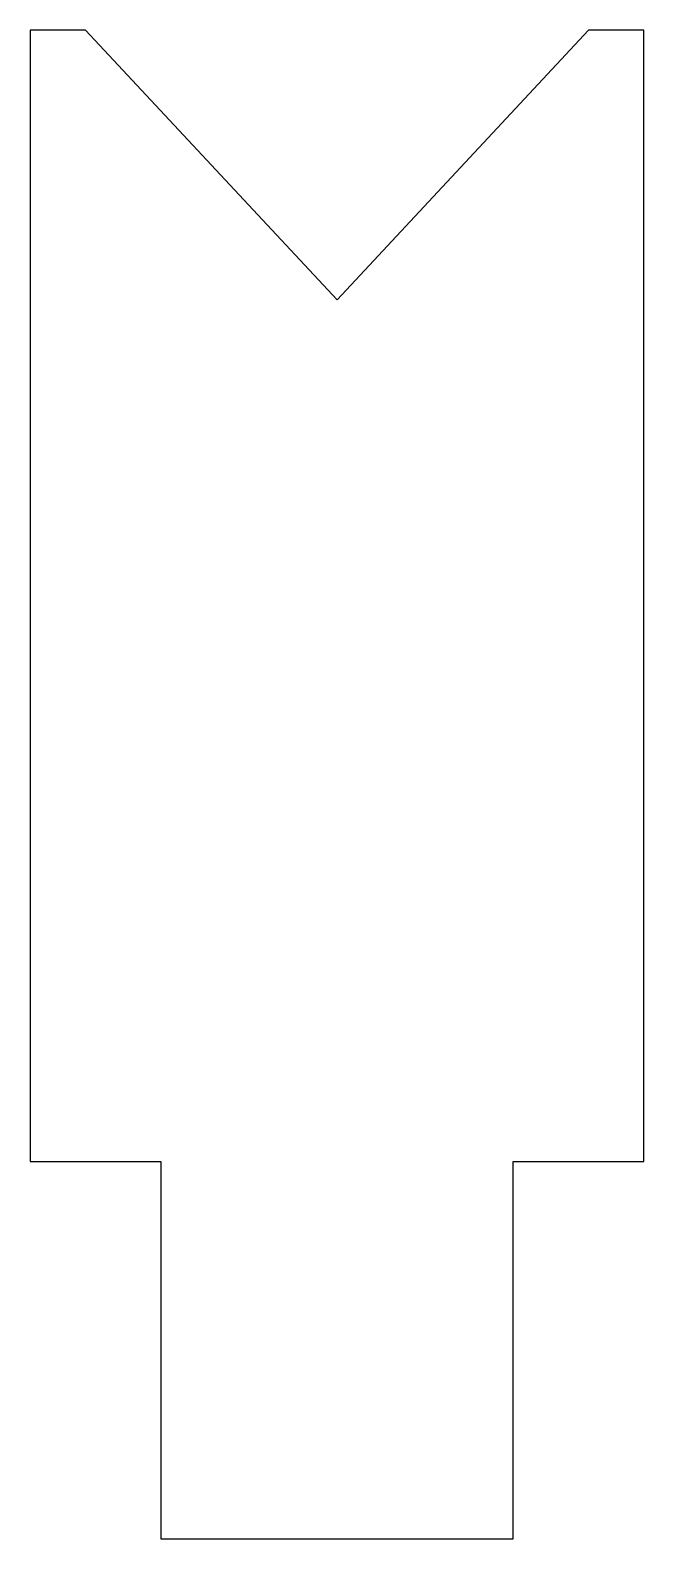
# Model space of a CAD drawing. Extents: x -12.2 to 12.2, y -49.3 to 10.7.
import ezdxf

# ---------------------------------------------------------------- set-up
doc = ezdxf.new("R2010")
doc.units = 0

msp = doc.modelspace()

# ---------------------------------------------------------------- linework, layer by layer
at = {"color": 7, "linetype": 'CONTINUOUS'}
for p, q in [((-10, 10.724), (-12.2, 10.724)), ((-12.2, 10.724), (-12.2, -34.276)), ((0, 0), (-10, 10.724)), ((10, 10.724), (0, 0)), ((12.2, 10.724), (10, 10.724)), ((12.2, -34.276), (12.2, 10.724)), ((-12.2, -34.276), (-7, -34.276)), ((-7, -34.276), (-7, -49.276)), ((7, -49.276), (7, -34.276)), ((7, -34.276), (12.2, -34.276)), ((-7, -49.276), (7, -49.276))]:
    msp.add_line(p, q, dxfattribs=at)

doc.saveas('drawing.dxf')
